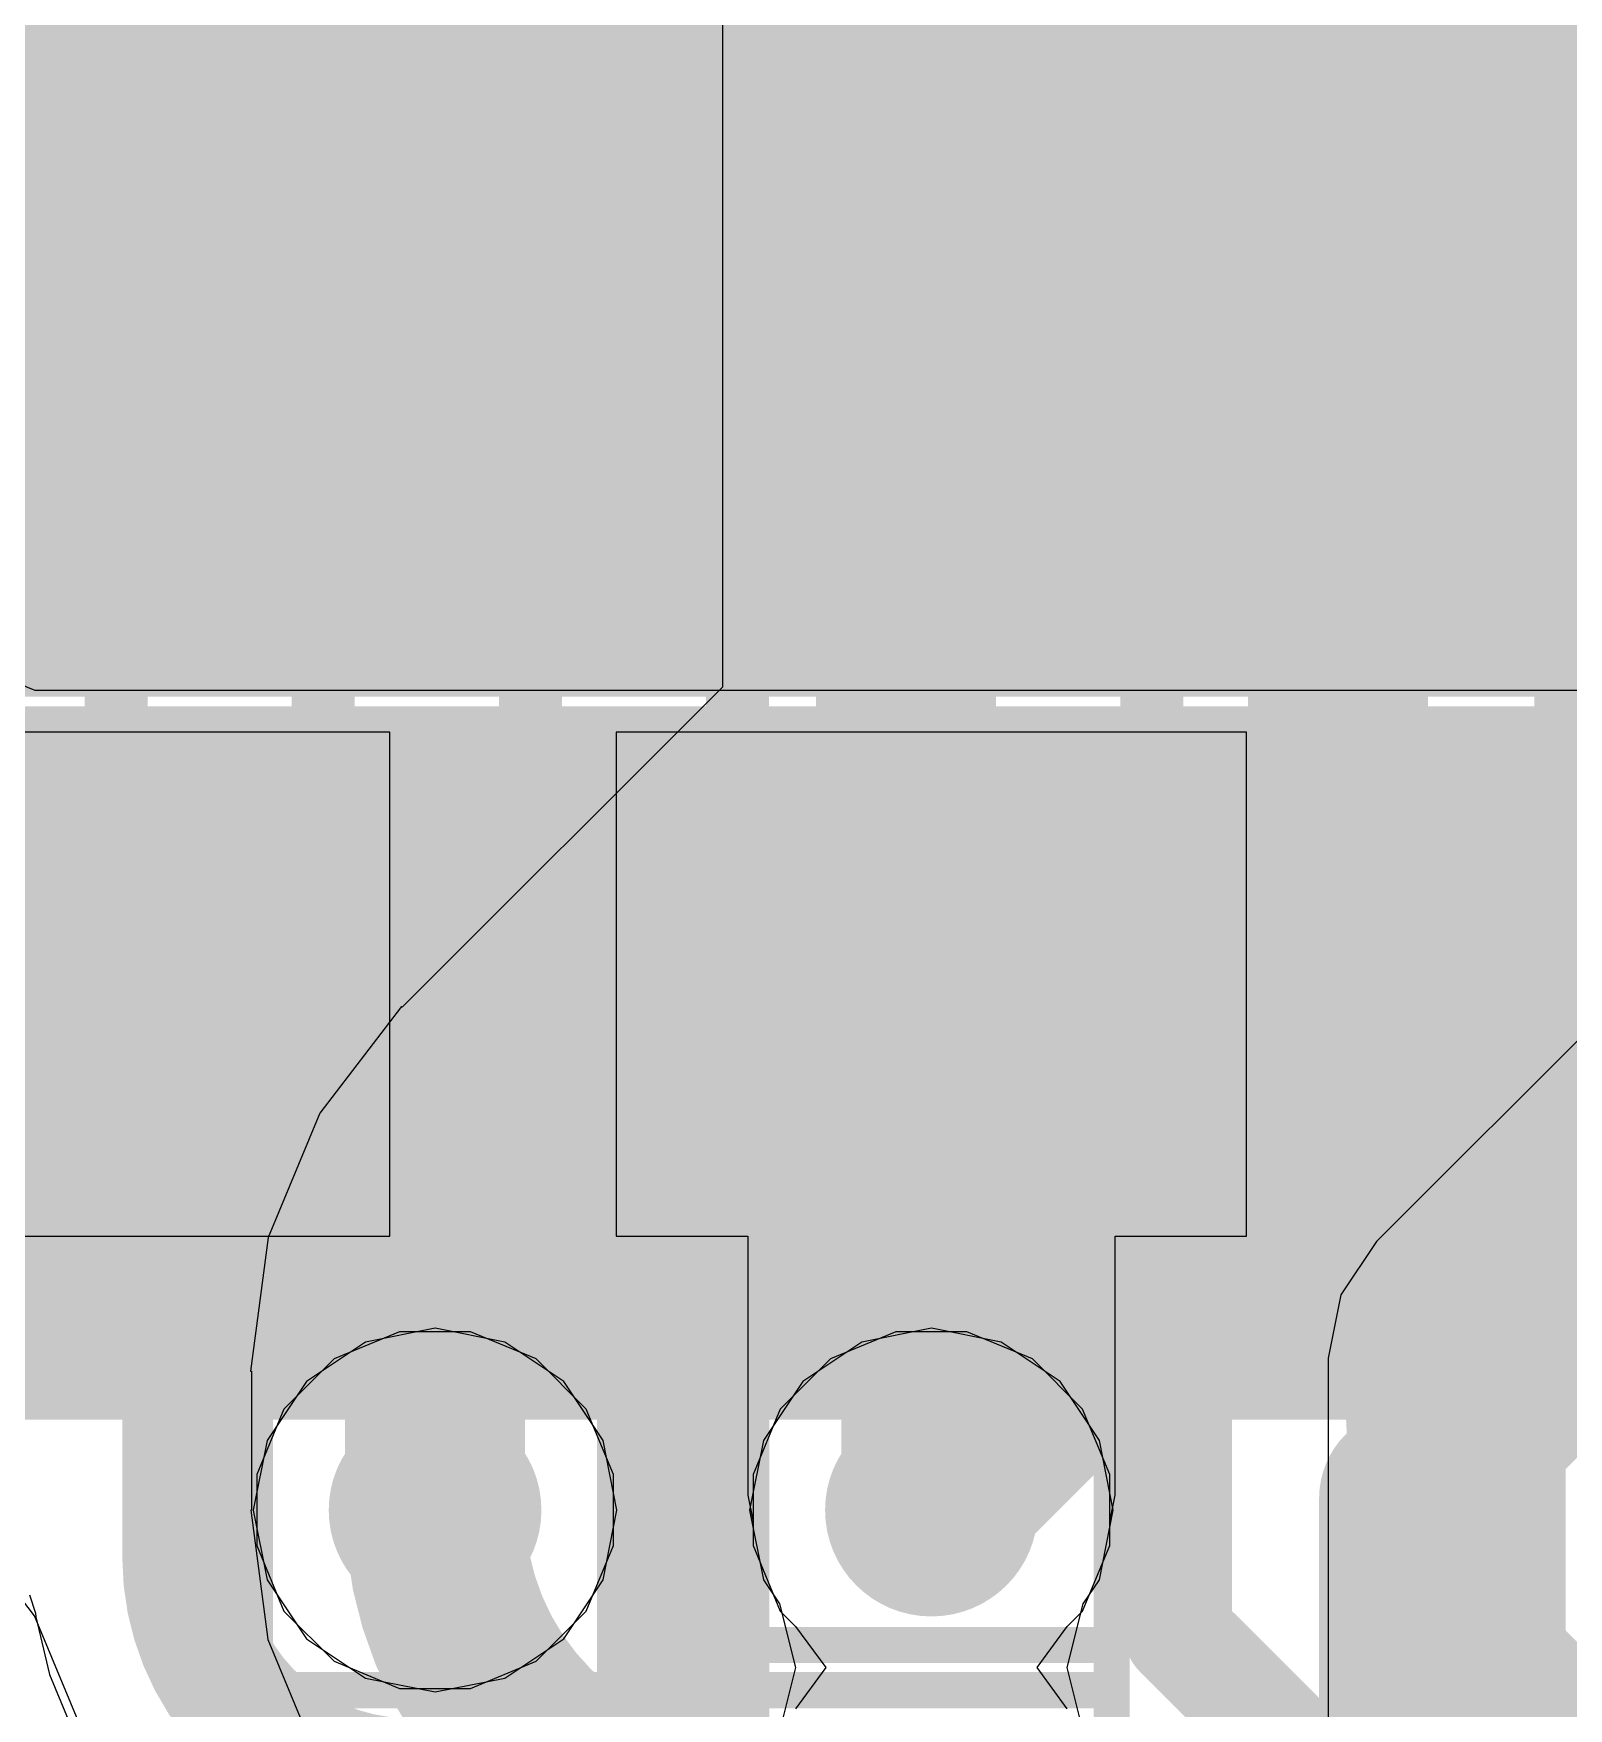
# Model space of a CAD drawing. Header units: inches. Extents: x -6 to 284, y -12 to 154.
# Drawn here: x 39.888 to 42.053, y -4.597 to -2.234 of the extents above; entities that cross this region are included whole.
import ezdxf

# ---------------------------------------------------------------- set-up
doc = ezdxf.new("R2010")
doc.units = ezdxf.units.IN
for name, color, linetype in [('Bottom Layer', 5, 'Continuous'), ('Bottom Paste', 16, 'Continuous'), ('Bottom Solder', 6, 'Continuous'), ('Drill Drawing', 1, 'Continuous'), ('GND-1', 16, 'Continuous'), ('GND-2', 90, 'Continuous'), ('GND-3', 216, 'Continuous'), ('GND-4', 54, 'Continuous'), ('PWR-1', 156, 'Continuous'), ('PWR-2', 130, 'Continuous'), ('Signal L1', 76, 'Continuous'), ('Signal L2', 6, 'Continuous'), ('Top Layer', 1, 'Continuous'), ('Top Overlay', 2, 'Continuous'), ('Top Paste', 8, 'Continuous'), ('Top Solder', 216, 'Continuous'), ('Via Holes', 16, 'Continuous')]:
    doc.layers.add(name, color=color, linetype=linetype)

# ---------------------------------------------------------------- blocks, each defined once
blk = doc.blocks.new('68_QFN__7_7__B_120')
at = {"layer": 'Bottom Layer'}
for points in [[(-2.3400004, 3.834999949999999), (-2.3400004, 3.03499901), (-2.55999996, 3.03499901), (-2.55999996, 3.834999949999999)], [(-1.9900011, 3.834999949999999), (-1.9900011, 3.03499901), (-2.21000066, 3.03499901), (-2.21000066, 3.834999949999999)], [(-1.63999926, 3.834999949999999), (-1.63999926, 3.03499901), (-1.85999882, 3.03499901), (-1.85999882, 3.834999949999999)], [(-1.28999996, 3.834999949999999), (-1.28999996, 3.03499901), (-1.50999952, 3.03499901), (-1.50999952, 3.834999949999999)], [(-0.94000066, 3.834999949999999), (-0.94000066, 3.03499901), (-1.16000022, 3.03499901), (-1.16000022, 3.834999949999999)], [(-0.5900013599999999, 3.834999949999999), (-0.5900013599999999, 3.03499901), (-0.81000092, 3.03499901), (-0.81000092, 3.834999949999999)], [(-2.81499945, 2.81499945), (2.81499945, 2.81499945), (2.81499945, -2.81499945), (-2.81499945, -2.81499945)]]:
    blk.add_hatch(color=5, dxfattribs=at).paths.add_polyline_path(points)
at = {"layer": 'Bottom Paste'}
for points in [[(-2.3400004, 3.834999949999999), (-2.3400004, 3.03499901), (-2.55999996, 3.03499901), (-2.55999996, 3.834999949999999)], [(-1.9900011, 3.834999949999999), (-1.9900011, 3.03499901), (-2.21000066, 3.03499901), (-2.21000066, 3.834999949999999)], [(-1.63999926, 3.834999949999999), (-1.63999926, 3.03499901), (-1.85999882, 3.03499901), (-1.85999882, 3.834999949999999)], [(-1.28999996, 3.834999949999999), (-1.28999996, 3.03499901), (-1.50999952, 3.03499901), (-1.50999952, 3.834999949999999)], [(-0.94000066, 3.834999949999999), (-0.94000066, 3.03499901), (-1.16000022, 3.03499901), (-1.16000022, 3.834999949999999)], [(-0.5900013599999999, 3.834999949999999), (-0.5900013599999999, 3.03499901), (-0.81000092, 3.03499901), (-0.81000092, 3.834999949999999)]]:
    blk.add_hatch(color=16, dxfattribs=at).paths.add_polyline_path(points)
at = {"layer": 'Bottom Solder'}
for points in [[(-2.5883997, 3.93659995), (-2.5883997, 2.93339901), (-3.01159926, 2.93339901), (-3.01159926, 3.93659995)], [(-2.2384004, 3.93659995), (-2.2384004, 2.93339901), (-2.66159996, 2.93339901), (-2.66159996, 3.93659995)], [(-1.8884011, 3.93659995), (-1.8884011, 2.93339901), (-2.31160066, 2.93339901), (-2.31160066, 3.93659995)], [(-1.53839926, 3.93659995), (-1.53839926, 2.93339901), (-1.96159882, 2.93339901), (-1.96159882, 3.93659995)], [(-1.18839996, 3.93659995), (-1.18839996, 2.93339901), (-1.61159952, 2.93339901), (-1.61159952, 3.93659995)], [(-0.8384006599999999, 3.93659995), (-0.8384006599999999, 2.93339901), (-1.26160022, 2.93339901), (-1.26160022, 3.93659995)], [(-0.48840136, 3.93659995), (-0.48840136, 2.93339901), (-0.9116009199999999, 2.93339901), (-0.9116009199999999, 3.93659995)], [(-0.13839952, 3.93659995), (-0.1383995199999999, 2.93339901), (-0.5615990799999999, 2.93339901), (-0.5615990799999999, 3.93659995)], [(-2.91659945, 2.91659945), (2.91659945, 2.91659945), (2.91659945, -2.91659945), (-2.91659945, -2.91659945)]]:
    blk.add_hatch(color=6, dxfattribs=at).paths.add_polyline_path(points)
blk = doc.blocks.new('C___0402_480')
at = {"layer": 'Top Layer'}
for points in [[(-0.6985, -0.3175), (-0.6985, 0.3174999999999999), (-0.2413000000000001, 0.3175), (-0.2412999999999999, -0.3174999999999999)], [(0.2413000000000001, -0.3175), (0.2412999999999999, 0.3174999999999999), (0.6985, 0.3175), (0.6985, -0.3174999999999999)]]:
    blk.add_hatch(color=1, dxfattribs=at).paths.add_polyline_path(points)
at = {"layer": 'Top Paste'}
for points in [[(-0.6985, -0.3175), (-0.6985, 0.3174999999999999), (-0.2413000000000001, 0.3175), (-0.2412999999999999, -0.3174999999999999)], [(0.2413000000000001, -0.3175), (0.2412999999999999, 0.3174999999999999), (0.6985, 0.3175), (0.6985, -0.3174999999999999)]]:
    blk.add_hatch(color=8, dxfattribs=at).paths.add_polyline_path(points)
at = {"layer": 'Top Solder'}
for points in [[(-0.7584998799999999, -0.3774998800000001), (-0.7584998799999999, 0.3774998799999999), (-0.1813001200000001, 0.3774998800000001), (-0.1813001199999999, -0.3774998799999999)], [(0.1813001200000001, -0.3774998800000001), (0.1813001199999999, 0.3774998799999999), (0.7584998799999999, 0.3774998800000001), (0.7584998799999999, -0.3774998799999999)]]:
    blk.add_hatch(color=216, dxfattribs=at).paths.add_polyline_path(points)
at = {"layer": 'Top Overlay'}
for points in [[(-0.2794, 0.4064, 0.127, 0.127, 0), (-0.7874, 0.4064, 0.127, 0.127, 0)], [(-0.7874, -0.4064, 0.127, 0.127, 0), (-0.7874, 0.4064, 0.127, 0.127, 0)], [(0.7874, 0.4064, 0.127, 0.127, 0), (0.2794, 0.4064, 0.127, 0.127, 0)], [(0.7874, -0.4064, 0.127, 0.127, 0), (0.7874, 0.4064, 0.127, 0.127, 0)], [(-0.2794, -0.4064, 0.127, 0.127, 0), (-0.7874, -0.4064, 0.127, 0.127, 0)], [(0.7874, -0.4064, 0.127, 0.127, 0), (0.2794, -0.4064, 0.127, 0.127, 0)]]:
    blk.add_lwpolyline(points, format="xyseb", dxfattribs=at)
for points in [[(-0.8191499999999999, 0.4064, 0.0635, 0.0635, 1), (-0.7556499999999999, 0.4064, 0.0635, 0.0635, 1)], [(-0.8191499999999999, 0.4064, 0.0635, 0.0635, 1), (-0.7556499999999999, 0.4064, 0.0635, 0.0635, 1)], [(-0.31115, 0.4064, 0.0635, 0.0635, 1), (-0.24765, 0.4064, 0.0635, 0.0635, 1)], [(0.24765, 0.4064, 0.0635, 0.0635, 1), (0.31115, 0.4064, 0.0635, 0.0635, 1)], [(0.7556499999999999, 0.4064, 0.0635, 0.0635, 1), (0.8191499999999999, 0.4064, 0.0635, 0.0635, 1)], [(0.7556499999999999, 0.4064, 0.0635, 0.0635, 1), (0.8191499999999999, 0.4064, 0.0635, 0.0635, 1)], [(-0.8191499999999999, -0.4064, 0.0635, 0.0635, 1), (-0.7556499999999999, -0.4064, 0.0635, 0.0635, 1)], [(-0.8191499999999999, -0.4064, 0.0635, 0.0635, 1), (-0.7556499999999999, -0.4064, 0.0635, 0.0635, 1)], [(-0.31115, -0.4064, 0.0635, 0.0635, 1), (-0.24765, -0.4064, 0.0635, 0.0635, 1)], [(0.24765, -0.4064, 0.0635, 0.0635, 1), (0.31115, -0.4064, 0.0635, 0.0635, 1)], [(0.7556499999999999, -0.4064, 0.0635, 0.0635, 1), (0.8191499999999999, -0.4064, 0.0635, 0.0635, 1)], [(0.7556499999999999, -0.4064, 0.0635, 0.0635, 1), (0.8191499999999999, -0.4064, 0.0635, 0.0635, 1)]]:
    blk.add_lwpolyline(points, format="xyseb", close=True, dxfattribs=at)
blk = doc.blocks.new('C___0402_481')
at = {"layer": 'Top Layer'}
for points in [[(-0.6985, -0.3175), (-0.6985, 0.3174999999999999), (-0.2413000000000001, 0.3175), (-0.2412999999999999, -0.3174999999999999)], [(0.2413000000000001, -0.3175), (0.2412999999999999, 0.3174999999999999), (0.6985, 0.3175), (0.6985, -0.3174999999999999)]]:
    blk.add_hatch(color=1, dxfattribs=at).paths.add_polyline_path(points)
at = {"layer": 'Top Paste'}
for points in [[(-0.6985, -0.3175), (-0.6985, 0.3174999999999999), (-0.2413000000000001, 0.3175), (-0.2412999999999999, -0.3174999999999999)], [(0.2413000000000001, -0.3175), (0.2412999999999999, 0.3174999999999999), (0.6985, 0.3175), (0.6985, -0.3174999999999999)]]:
    blk.add_hatch(color=8, dxfattribs=at).paths.add_polyline_path(points)
at = {"layer": 'Top Solder'}
for points in [[(-0.7584998799999999, -0.3774998800000001), (-0.7584998799999999, 0.3774998799999999), (-0.1813001200000001, 0.3774998800000001), (-0.1813001199999999, -0.3774998799999999)], [(0.1813001200000001, -0.3774998800000001), (0.1813001199999999, 0.3774998799999999), (0.7584998799999999, 0.3774998800000001), (0.7584998799999999, -0.3774998799999999)]]:
    blk.add_hatch(color=216, dxfattribs=at).paths.add_polyline_path(points)
at = {"layer": 'Top Overlay'}
for points in [[(-0.2794, 0.4064, 0.127, 0.127, 0), (-0.7874, 0.4064, 0.127, 0.127, 0)], [(-0.7874, -0.4064, 0.127, 0.127, 0), (-0.7874, 0.4064, 0.127, 0.127, 0)], [(0.7874, 0.4064, 0.127, 0.127, 0), (0.2794, 0.4064, 0.127, 0.127, 0)], [(0.7874, -0.4064, 0.127, 0.127, 0), (0.7874, 0.4064, 0.127, 0.127, 0)], [(-0.2794, -0.4064, 0.127, 0.127, 0), (-0.7874, -0.4064, 0.127, 0.127, 0)], [(0.7874, -0.4064, 0.127, 0.127, 0), (0.2794, -0.4064, 0.127, 0.127, 0)]]:
    blk.add_lwpolyline(points, format="xyseb", dxfattribs=at)
for points in [[(-0.8191499999999999, 0.4064, 0.0635, 0.0635, 1), (-0.7556499999999999, 0.4064, 0.0635, 0.0635, 1)], [(-0.8191499999999999, 0.4064, 0.0635, 0.0635, 1), (-0.7556499999999999, 0.4064, 0.0635, 0.0635, 1)], [(-0.31115, 0.4064, 0.0635, 0.0635, 1), (-0.24765, 0.4064, 0.0635, 0.0635, 1)], [(0.24765, 0.4064, 0.0635, 0.0635, 1), (0.31115, 0.4064, 0.0635, 0.0635, 1)], [(0.7556499999999999, 0.4064, 0.0635, 0.0635, 1), (0.8191499999999999, 0.4064, 0.0635, 0.0635, 1)], [(0.7556499999999999, 0.4064, 0.0635, 0.0635, 1), (0.8191499999999999, 0.4064, 0.0635, 0.0635, 1)], [(-0.8191499999999999, -0.4064, 0.0635, 0.0635, 1), (-0.7556499999999999, -0.4064, 0.0635, 0.0635, 1)], [(-0.8191499999999999, -0.4064, 0.0635, 0.0635, 1), (-0.7556499999999999, -0.4064, 0.0635, 0.0635, 1)], [(-0.31115, -0.4064, 0.0635, 0.0635, 1), (-0.24765, -0.4064, 0.0635, 0.0635, 1)], [(0.24765, -0.4064, 0.0635, 0.0635, 1), (0.31115, -0.4064, 0.0635, 0.0635, 1)], [(0.7556499999999999, -0.4064, 0.0635, 0.0635, 1), (0.8191499999999999, -0.4064, 0.0635, 0.0635, 1)], [(0.7556499999999999, -0.4064, 0.0635, 0.0635, 1), (0.8191499999999999, -0.4064, 0.0635, 0.0635, 1)]]:
    blk.add_lwpolyline(points, format="xyseb", close=True, dxfattribs=at)

msp = doc.modelspace()

# ---------------------------------------------------------------- hatches: boundary and pattern name
at = {"layer": 'Bottom Layer'}
h = msp.add_hatch(color=5, dxfattribs=at)
edge = h.paths.add_edge_path()
edge.add_arc((40.45447332, -4.317306579999999), 0.1499997, 0, 360)
h = msp.add_hatch(color=5, dxfattribs=at)
edge = h.paths.add_edge_path()
edge.add_arc((41.15449732, -4.317306579999999), 0.1499997, 0, 360)
at = {"layer": 'GND-1'}
h = msp.add_hatch(color=16, dxfattribs=at)
edge = h.paths.add_edge_path()
edge.add_arc((40.45447332, -4.317306579999999), 0.1499997, 0, 360)
h = msp.add_hatch(color=16, dxfattribs=at)
edge = h.paths.add_edge_path()
edge.add_arc((41.15449732, -4.317306579999999), 0.1499997, 0, 360)
at = {"layer": 'GND-2'}
h = msp.add_hatch(color=90, dxfattribs=at)
edge = h.paths.add_edge_path()
edge.add_arc((40.45447332, -4.317306579999999), 0.1499997, 0, 360)
h = msp.add_hatch(color=90, dxfattribs=at)
edge = h.paths.add_edge_path()
edge.add_arc((41.15449732, -4.317306579999999), 0.1499997, 0, 360)
at = {"layer": 'GND-3'}
h = msp.add_hatch(color=216, dxfattribs=at)
edge = h.paths.add_edge_path()
edge.add_arc((40.45447332, -4.317306579999999), 0.1499997, 0, 360)
h = msp.add_hatch(color=216, dxfattribs=at)
edge = h.paths.add_edge_path()
edge.add_arc((41.15449732, -4.317306579999999), 0.1499997, 0, 360)
at = {"layer": 'GND-4'}
h = msp.add_hatch(color=54, dxfattribs=at)
edge = h.paths.add_edge_path()
edge.add_arc((40.45447332, -4.317306579999999), 0.1499997, 0, 360)
h = msp.add_hatch(color=54, dxfattribs=at)
edge = h.paths.add_edge_path()
edge.add_arc((41.15449732, -4.317306579999999), 0.1499997, 0, 360)
at = {"layer": 'PWR-1'}
h = msp.add_hatch(color=156, dxfattribs=at)
edge = h.paths.add_edge_path()
edge.add_arc((40.45447332, -4.317306579999999), 0.1499997, 0, 360)
h = msp.add_hatch(color=156, dxfattribs=at)
edge = h.paths.add_edge_path()
edge.add_arc((41.15449732, -4.317306579999999), 0.1499997, 0, 360)
at = {"layer": 'PWR-2'}
h = msp.add_hatch(color=130, dxfattribs=at)
edge = h.paths.add_edge_path()
edge.add_arc((40.45447332, -4.317306579999999), 0.1499997, 0, 360)
h = msp.add_hatch(color=130, dxfattribs=at)
edge = h.paths.add_edge_path()
edge.add_arc((41.15449732, -4.317306579999999), 0.1499997, 0, 360)
at = {"layer": 'Signal L1'}
h = msp.add_hatch(color=76, dxfattribs=at)
edge = h.paths.add_edge_path()
edge.add_arc((40.45447332, -4.317306579999999), 0.1499997, 0, 360)
h = msp.add_hatch(color=76, dxfattribs=at)
edge = h.paths.add_edge_path()
edge.add_arc((41.15449732, -4.317306579999999), 0.1499997, 0, 360)
at = {"layer": 'Signal L2'}
h = msp.add_hatch(color=6, dxfattribs=at)
edge = h.paths.add_edge_path()
edge.add_arc((40.45447332, -4.317306579999999), 0.1499997, 0, 360)
h = msp.add_hatch(color=6, dxfattribs=at)
edge = h.paths.add_edge_path()
edge.add_arc((41.15449732, -4.317306579999999), 0.1499997, 0, 360)
at = {"layer": 'Top Layer'}
h = msp.add_hatch(color=1, dxfattribs=at)
edge = h.paths.add_edge_path()
edge.add_arc((40.45447332, -4.317306579999999), 0.1499997, 0, 360)
h = msp.add_hatch(color=1, dxfattribs=at)
edge = h.paths.add_edge_path()
edge.add_arc((41.15449732, -4.317306579999999), 0.1499997, 0, 360)
at = {"layer": 'Via Holes'}
h = msp.add_hatch(color=7, dxfattribs=at)
edge = h.paths.add_edge_path()
edge.add_arc((40.45447332, -4.317306579999999), 0.07499858, 0, 360)
h = msp.add_hatch(color=7, dxfattribs=at)
edge = h.paths.add_edge_path()
edge.add_arc((41.15449732, -4.317306579999999), 0.07499858, 0, 360)

# ---------------------------------------------------------------- linework, layer by layer
at = {"layer": 'Bottom Layer'}
for p, q in [((39.89051457999999, -3.16121034), (39.86524412, -3.150743)), ((42.31024812, -3.16121034), (39.89051457999999, -3.16121034)), ((39.88245516, -4.4368212), (39.89085494, -4.462561559999999)), ((39.89085494, -4.462561559999999), (39.8912588, -4.467705059999999)), ((39.8912588, -4.467705059999999), (39.91078124, -4.54902062)), ((39.91078124, -4.54902062), (39.9427827, -4.626282339999999))]:
    msp.add_line(p, q, dxfattribs=at)
for points in [[(40.4533608, -4.31396902, 0.2032, 0.2032, 0), (40.4533608, -3.689322059999999, 0.2032, 0.2032, 0)], [(41.1533721, -4.31393092, 0.2032, 0.2032, 0), (41.1533721, -3.68933476, 0.2032, 0.2032, 0)], [(40.10224898, -4.012011279999999, 0.1778, 0.1778, 0), (40.10224898, -3.68820954, 0.1778, 0.1778, 0)], [(40.80224758, -4.69830658, 0.1778, 0.1778, 0), (40.80224758, -3.68820954, 0.1778, 0.1778, 0)], [(41.50224872, -4.4912026, 0.1524, 0.1524, 0), (41.50224872, -3.68820954, 0.1524, 0.1524, 0)], [(41.85224802, -3.68820954, 0.1524, 0.1524, 0), (41.86743468, -3.703396199999999, 0.1524, 0.1524, 0)], [(40.45224828, -3.68820954, 0.10414, 0.10414, 0), (40.4533608, -3.689322059999999, 0.10414, 0.10414, 0)], [(41.15224688, -3.68820954, 0.10414, 0.10414, 0), (41.1533721, -3.68933476, 0.10414, 0.10414, 0)], [(41.86743468, -4.413531939999999, 0.1524, 0.1524, 0), (41.86743468, -3.703396199999999, 0.1524, 0.1524, 0)], [(40.1022439, -4.383981579999999, 0.1778, 0.1778, 0), (40.10224898, -4.012011279999999, 0.1778, 0.1778, 0)], [(41.15224688, -4.31505614, 0.10414, 0.10414, 0), (41.1533721, -4.31393092, 0.10414, 0.10414, 0)], [(40.10224135999999, -4.38486042, 0.1778, 0.1778, 0), (40.1022439, -4.383981579999999, 0.1778, 0.1778, 0)], [(40.37784152, -4.69720422, 0.1778, 0.1778, -0.3771592879462047), (40.10224135999999, -4.38486042, 0.1778, 0.1778, 0)], [(41.86743468, -4.413531939999999, 0.1524, 0.1524, 0), (42.26545521999999, -4.81155248, 0.1524, 0.1524, 0)], [(40.80224758, -4.45670178, 0.1778, 0.1778, -0.4128711667949561), (40.56174768, -4.69830658, 0.1778, 0.1778, 0)], [(41.50224872, -4.4912026, 0.1524, 0.1524, 0), (42.33488358, -5.32383746, 0.1524, 0.1524, 0)]]:
    msp.add_lwpolyline(points, format="xyseb", dxfattribs=at)
for points in [[(40.4025608, -3.689322059999999, 0.1016, 0.1016, 1), (40.50416079999999, -3.689322059999999, 0.1016, 0.1016, 1)], [(41.1025721, -3.68933476, 0.1016, 0.1016, 1), (41.20417209999999, -3.68933476, 0.1016, 0.1016, 1)], [(40.05779897999999, -3.68820954, 0.08889999999999999, 0.08889999999999999, 1), (40.14669898, -3.68820954, 0.08889999999999999, 0.08889999999999999, 1)], [(40.75779758, -3.68820954, 0.08889999999999999, 0.08889999999999999, 1), (40.84669758, -3.68820954, 0.08889999999999999, 0.08889999999999999, 1)], [(41.46414872, -3.68820954, 0.0762, 0.0762, 1), (41.54034872, -3.68820954, 0.0762, 0.0762, 1)], [(41.81414802, -3.68820954, 0.0762, 0.0762, 1), (41.89034802, -3.68820954, 0.0762, 0.0762, 1)], [(40.42621328, -3.68820954, 0.05207, 0.05207, 1), (40.47828328, -3.68820954, 0.05207, 0.05207, 1)], [(40.4273258, -3.689322059999999, 0.05207, 0.05207, 1), (40.4793958, -3.689322059999999, 0.05207, 0.05207, 1)], [(41.12621188, -3.68820954, 0.05207, 0.05207, 1), (41.17828188, -3.68820954, 0.05207, 0.05207, 1)], [(41.1273371, -3.68933476, 0.05207, 0.05207, 1), (41.1794071, -3.68933476, 0.05207, 0.05207, 1)], [(41.82933468, -3.703396199999999, 0.0762, 0.0762, 1), (41.90553468, -3.703396199999999, 0.0762, 0.0762, 1)], [(41.82933468, -3.703396199999999, 0.0762, 0.0762, 1), (41.90553468, -3.703396199999999, 0.0762, 0.0762, 1)], [(40.05779897999999, -4.012011279999999, 0.08889999999999999, 0.08889999999999999, 1), (40.14669898, -4.012011279999999, 0.08889999999999999, 0.08889999999999999, 1)], [(40.05779897999999, -4.012011279999999, 0.08889999999999999, 0.08889999999999999, 1), (40.14669898, -4.012011279999999, 0.08889999999999999, 0.08889999999999999, 1)], [(40.4025608, -4.31396902, 0.1016, 0.1016, 1), (40.50416079999999, -4.31396902, 0.1016, 0.1016, 1)], [(41.1025721, -4.31393092, 0.1016, 0.1016, 1), (41.20417209999999, -4.31393092, 0.1016, 0.1016, 1)], [(41.12621188, -4.31505614, 0.05207, 0.05207, 1), (41.17828188, -4.31505614, 0.05207, 0.05207, 1)], [(41.1273371, -4.31393092, 0.05207, 0.05207, 1), (41.1794071, -4.31393092, 0.05207, 0.05207, 1)], [(40.05779136, -4.38486042, 0.08889999999999999, 0.08889999999999999, 1), (40.14669136, -4.38486042, 0.08889999999999999, 0.08889999999999999, 1)], [(40.05779136, -4.38486042, 0.08889999999999999, 0.08889999999999999, 1), (40.14669136, -4.38486042, 0.08889999999999999, 0.08889999999999999, 1)], [(40.0577939, -4.383981579999999, 0.08889999999999999, 0.08889999999999999, 1), (40.1466939, -4.383981579999999, 0.08889999999999999, 0.08889999999999999, 1)], [(40.0577939, -4.383981579999999, 0.08889999999999999, 0.08889999999999999, 1), (40.1466939, -4.383981579999999, 0.08889999999999999, 0.08889999999999999, 1)], [(41.82933468, -4.413531939999999, 0.0762, 0.0762, 1), (41.90553468, -4.413531939999999, 0.0762, 0.0762, 1)], [(41.82933468, -4.413531939999999, 0.0762, 0.0762, 1), (41.90553468, -4.413531939999999, 0.0762, 0.0762, 1)], [(40.75779758, -4.45670178, 0.08889999999999999, 0.08889999999999999, 1), (40.84669758, -4.45670178, 0.08889999999999999, 0.08889999999999999, 1)], [(41.46414872, -4.4912026, 0.0762, 0.0762, 1), (41.54034872, -4.4912026, 0.0762, 0.0762, 1)], [(41.46414872, -4.4912026, 0.0762, 0.0762, 1), (41.54034872, -4.4912026, 0.0762, 0.0762, 1)]]:
    msp.add_lwpolyline(points, format="xyseb", close=True, dxfattribs=at)
at = {"layer": 'Drill Drawing'}
for points in [[(40.20047332, -4.06330658, 0.0508, 0.0508, 0), (40.70847332, -4.06330658, 0.0508, 0.0508, 0)], [(40.20047332, -4.57130658, 0.0508, 0.0508, 0), (40.20047332, -4.06330658, 0.0508, 0.0508, 0)], [(40.70847332, -4.57130658, 0.0508, 0.0508, 0), (40.70847332, -4.06330658, 0.0508, 0.0508, 0)], [(40.90049732, -4.06330658, 0.0508, 0.0508, 0), (41.40849732, -4.06330658, 0.0508, 0.0508, 0)], [(40.90049732, -4.57130658, 0.0508, 0.0508, 0), (40.90049732, -4.06330658, 0.0508, 0.0508, 0)], [(41.40849732, -4.57130658, 0.0508, 0.0508, 0), (41.40849732, -4.06330658, 0.0508, 0.0508, 0)], [(40.90049732, -4.50780658, 0.0508, 0.0508, 0), (41.40849732, -4.50780658, 0.0508, 0.0508, 0)], [(40.90049732, -5.01580658, 0.0508, 0.0508, 0), (40.90049732, -4.50780658, 0.0508, 0.0508, 0)], [(41.40849732, -5.01580658, 0.0508, 0.0508, 0), (41.40849732, -4.50780658, 0.0508, 0.0508, 0)], [(40.20047332, -4.57130658, 0.0508, 0.0508, 0), (40.70847332, -4.57130658, 0.0508, 0.0508, 0)], [(40.90049732, -4.57130658, 0.0508, 0.0508, 0), (41.40849732, -4.57130658, 0.0508, 0.0508, 0)]]:
    msp.add_lwpolyline(points, format="xyseb", dxfattribs=at)
for points in [[(40.18777332, -4.06330658, 0.0254, 0.0254, 1), (40.21317332, -4.06330658, 0.0254, 0.0254, 1)], [(40.18777332, -4.06330658, 0.0254, 0.0254, 1), (40.21317332, -4.06330658, 0.0254, 0.0254, 1)], [(40.69577332, -4.06330658, 0.0254, 0.0254, 1), (40.72117332, -4.06330658, 0.0254, 0.0254, 1)], [(40.69577332, -4.06330658, 0.0254, 0.0254, 1), (40.72117332, -4.06330658, 0.0254, 0.0254, 1)], [(40.88779732, -4.06330658, 0.0254, 0.0254, 1), (40.91319731999999, -4.06330658, 0.0254, 0.0254, 1)], [(40.88779732, -4.06330658, 0.0254, 0.0254, 1), (40.91319731999999, -4.06330658, 0.0254, 0.0254, 1)], [(41.39579732, -4.06330658, 0.0254, 0.0254, 1), (41.42119732, -4.06330658, 0.0254, 0.0254, 1)], [(41.39579732, -4.06330658, 0.0254, 0.0254, 1), (41.42119732, -4.06330658, 0.0254, 0.0254, 1)], [(40.88779732, -4.50780658, 0.0254, 0.0254, 1), (40.91319731999999, -4.50780658, 0.0254, 0.0254, 1)], [(40.88779732, -4.50780658, 0.0254, 0.0254, 1), (40.91319731999999, -4.50780658, 0.0254, 0.0254, 1)], [(41.39579732, -4.50780658, 0.0254, 0.0254, 1), (41.42119732, -4.50780658, 0.0254, 0.0254, 1)], [(41.39579732, -4.50780658, 0.0254, 0.0254, 1), (41.42119732, -4.50780658, 0.0254, 0.0254, 1)], [(40.18777332, -4.57130658, 0.0254, 0.0254, 1), (40.21317332, -4.57130658, 0.0254, 0.0254, 1)], [(40.18777332, -4.57130658, 0.0254, 0.0254, 1), (40.21317332, -4.57130658, 0.0254, 0.0254, 1)], [(40.69577332, -4.57130658, 0.0254, 0.0254, 1), (40.72117332, -4.57130658, 0.0254, 0.0254, 1)], [(40.69577332, -4.57130658, 0.0254, 0.0254, 1), (40.72117332, -4.57130658, 0.0254, 0.0254, 1)], [(40.88779732, -4.57130658, 0.0254, 0.0254, 1), (40.91319731999999, -4.57130658, 0.0254, 0.0254, 1)], [(40.88779732, -4.57130658, 0.0254, 0.0254, 1), (40.91319731999999, -4.57130658, 0.0254, 0.0254, 1)], [(41.39579732, -4.57130658, 0.0254, 0.0254, 1), (41.42119732, -4.57130658, 0.0254, 0.0254, 1)], [(41.39579732, -4.57130658, 0.0254, 0.0254, 1), (41.42119732, -4.57130658, 0.0254, 0.0254, 1)]]:
    msp.add_lwpolyline(points, format="xyseb", close=True, dxfattribs=at)
at = {"layer": 'GND-1'}
for p, q in [((40.4044277, -4.06570688), (40.31195391999999, -4.10401008)), ((40.50451894, -4.06570688), (40.4044277, -4.06570688)), ((40.59699272, -4.10401008), (40.50451894, -4.06570688)), ((41.1044517, -4.06570688), (41.01197792, -4.10401008)), ((41.20454294, -4.06570688), (41.1044517, -4.06570688)), ((41.29701672, -4.10401008), (41.20454294, -4.06570688)), ((40.31195391999999, -4.10401008), (40.24117681999999, -4.17478718)), ((40.66776982, -4.17478718), (40.59699272, -4.10401008)), ((41.01197792, -4.10401008), (40.94120082, -4.17478718)), ((41.36779382, -4.17478718), (41.29701672, -4.10401008)), ((40.24117681999999, -4.17478718), (40.20287362, -4.26726096)), ((40.70607302, -4.26726096), (40.66776982, -4.17478718)), ((40.94120082, -4.17478718), (40.90289762, -4.26726096)), ((41.40609702, -4.26726096), (41.36779382, -4.17478718)), ((40.20287362, -4.26726096), (40.20287362, -4.3673522)), ((40.70607302, -4.3673522), (40.70607302, -4.26726096)), ((40.90289762, -4.26726096), (40.90289762, -4.3673522)), ((41.40609702, -4.3673522), (41.40609702, -4.26726096)), ((40.20287362, -4.3673522), (40.24117681999999, -4.45982598)), ((40.66776982, -4.45982598), (40.70607302, -4.3673522)), ((40.90289762, -4.3673522), (40.94120082, -4.45982598)), ((41.36779382, -4.45982598), (41.40609702, -4.3673522)), ((40.24117681999999, -4.45982598), (40.31195391999999, -4.53060308)), ((40.59699272, -4.53060308), (40.66776982, -4.45982598)), ((40.94120082, -4.45982598), (40.96285432, -4.481479479999999)), ((41.34614032, -4.481479479999999), (41.36779382, -4.45982598)), ((40.96285432, -4.481479479999999), (41.00541456, -4.53955658)), ((41.30358008, -4.53955658), (41.34614032, -4.481479479999999)), ((40.31195391999999, -4.53060308), (40.4044277, -4.568906279999999)), ((40.50451894, -4.568906279999999), (40.59699272, -4.53060308)), ((41.00541456, -4.53955658), (40.96285432, -4.59763368)), ((41.34614032, -4.59763368), (41.30358008, -4.53955658)), ((40.4044277, -4.568906279999999), (40.50451894, -4.568906279999999))]:
    msp.add_line(p, q, dxfattribs=at)
at = {"layer": 'GND-2'}
for p, q in [((40.4044277, -4.06570688), (40.31195391999999, -4.10401008)), ((40.50451894, -4.06570688), (40.4044277, -4.06570688)), ((40.59699272, -4.10401008), (40.50451894, -4.06570688)), ((41.1044517, -4.06570688), (41.01197792, -4.10401008)), ((41.20454294, -4.06570688), (41.1044517, -4.06570688)), ((41.29701672, -4.10401008), (41.20454294, -4.06570688)), ((40.31195391999999, -4.10401008), (40.24117681999999, -4.17478718)), ((40.66776982, -4.17478718), (40.59699272, -4.10401008)), ((41.01197792, -4.10401008), (40.94120082, -4.17478718)), ((41.36779382, -4.17478718), (41.29701672, -4.10401008)), ((40.24117681999999, -4.17478718), (40.20287362, -4.26726096)), ((40.70607302, -4.26726096), (40.66776982, -4.17478718)), ((40.94120082, -4.17478718), (40.90289762, -4.26726096)), ((41.40609702, -4.26726096), (41.36779382, -4.17478718)), ((40.20287362, -4.26726096), (40.20287362, -4.3673522)), ((40.70607302, -4.3673522), (40.70607302, -4.26726096)), ((40.90289762, -4.26726096), (40.90289762, -4.3673522)), ((41.40609702, -4.3673522), (41.40609702, -4.26726096)), ((40.20287362, -4.3673522), (40.24117681999999, -4.45982598)), ((40.66776982, -4.45982598), (40.70607302, -4.3673522)), ((40.90289762, -4.3673522), (40.94120082, -4.45982598)), ((41.36779382, -4.45982598), (41.40609702, -4.3673522)), ((40.24117681999999, -4.45982598), (40.31195391999999, -4.53060308)), ((40.59699272, -4.53060308), (40.66776982, -4.45982598)), ((40.94120082, -4.45982598), (40.96285432, -4.481479479999999)), ((41.34614032, -4.481479479999999), (41.36779382, -4.45982598)), ((40.96285432, -4.481479479999999), (41.00541456, -4.53955658)), ((41.30358008, -4.53955658), (41.34614032, -4.481479479999999)), ((40.31195391999999, -4.53060308), (40.4044277, -4.568906279999999)), ((40.50451894, -4.568906279999999), (40.59699272, -4.53060308)), ((41.00541456, -4.53955658), (40.96285432, -4.59763368)), ((41.34614032, -4.59763368), (41.30358008, -4.53955658)), ((40.4044277, -4.568906279999999), (40.50451894, -4.568906279999999))]:
    msp.add_line(p, q, dxfattribs=at)
at = {"layer": 'GND-3'}
for p, q in [((40.4044277, -4.06570688), (40.31195391999999, -4.10401008)), ((40.50451894, -4.06570688), (40.4044277, -4.06570688)), ((40.59699272, -4.10401008), (40.50451894, -4.06570688)), ((41.1044517, -4.06570688), (41.01197792, -4.10401008)), ((41.20454294, -4.06570688), (41.1044517, -4.06570688)), ((41.29701672, -4.10401008), (41.20454294, -4.06570688)), ((40.31195391999999, -4.10401008), (40.24117681999999, -4.17478718)), ((40.66776982, -4.17478718), (40.59699272, -4.10401008)), ((41.01197792, -4.10401008), (40.94120082, -4.17478718)), ((41.36779382, -4.17478718), (41.29701672, -4.10401008)), ((40.24117681999999, -4.17478718), (40.20287362, -4.26726096)), ((40.70607302, -4.26726096), (40.66776982, -4.17478718)), ((40.94120082, -4.17478718), (40.90289762, -4.26726096)), ((41.40609702, -4.26726096), (41.36779382, -4.17478718)), ((40.20287362, -4.26726096), (40.20287362, -4.3673522)), ((40.70607302, -4.3673522), (40.70607302, -4.26726096)), ((40.90289762, -4.26726096), (40.90289762, -4.3673522)), ((41.40609702, -4.3673522), (41.40609702, -4.26726096)), ((40.20287362, -4.3673522), (40.24117681999999, -4.45982598)), ((40.66776982, -4.45982598), (40.70607302, -4.3673522)), ((40.90289762, -4.3673522), (40.94120082, -4.45982598)), ((41.36779382, -4.45982598), (41.40609702, -4.3673522)), ((40.24117681999999, -4.45982598), (40.31195391999999, -4.53060308)), ((40.59699272, -4.53060308), (40.66776982, -4.45982598)), ((40.94120082, -4.45982598), (40.96285432, -4.481479479999999)), ((41.34614032, -4.481479479999999), (41.36779382, -4.45982598)), ((40.96285432, -4.481479479999999), (41.00541456, -4.53955658)), ((41.30358008, -4.53955658), (41.34614032, -4.481479479999999)), ((40.31195391999999, -4.53060308), (40.4044277, -4.568906279999999)), ((40.50451894, -4.568906279999999), (40.59699272, -4.53060308)), ((41.00541456, -4.53955658), (40.96285432, -4.59763368)), ((41.34614032, -4.59763368), (41.30358008, -4.53955658)), ((40.4044277, -4.568906279999999), (40.50451894, -4.568906279999999))]:
    msp.add_line(p, q, dxfattribs=at)
at = {"layer": 'GND-4'}
for p, q in [((40.4044277, -4.06570688), (40.31195391999999, -4.10401008)), ((40.50451894, -4.06570688), (40.4044277, -4.06570688)), ((40.59699272, -4.10401008), (40.50451894, -4.06570688)), ((41.1044517, -4.06570688), (41.01197792, -4.10401008)), ((41.20454294, -4.06570688), (41.1044517, -4.06570688)), ((41.29701672, -4.10401008), (41.20454294, -4.06570688)), ((40.31195391999999, -4.10401008), (40.24117681999999, -4.17478718)), ((40.66776982, -4.17478718), (40.59699272, -4.10401008)), ((41.01197792, -4.10401008), (40.94120082, -4.17478718)), ((41.36779382, -4.17478718), (41.29701672, -4.10401008)), ((40.24117681999999, -4.17478718), (40.20287362, -4.26726096)), ((40.70607302, -4.26726096), (40.66776982, -4.17478718)), ((40.94120082, -4.17478718), (40.90289762, -4.26726096)), ((41.40609702, -4.26726096), (41.36779382, -4.17478718)), ((40.20287362, -4.26726096), (40.20287362, -4.3673522)), ((40.70607302, -4.3673522), (40.70607302, -4.26726096)), ((40.90289762, -4.26726096), (40.90289762, -4.3673522)), ((41.40609702, -4.3673522), (41.40609702, -4.26726096)), ((40.20287362, -4.3673522), (40.24117681999999, -4.45982598)), ((40.66776982, -4.45982598), (40.70607302, -4.3673522)), ((40.90289762, -4.3673522), (40.94120082, -4.45982598)), ((41.36779382, -4.45982598), (41.40609702, -4.3673522)), ((40.24117681999999, -4.45982598), (40.31195391999999, -4.53060308)), ((40.59699272, -4.53060308), (40.66776982, -4.45982598)), ((40.94120082, -4.45982598), (40.96285432, -4.481479479999999)), ((41.34614032, -4.481479479999999), (41.36779382, -4.45982598)), ((40.96285432, -4.481479479999999), (41.00541456, -4.53955658)), ((41.30358008, -4.53955658), (41.34614032, -4.481479479999999)), ((40.31195391999999, -4.53060308), (40.4044277, -4.568906279999999)), ((40.50451894, -4.568906279999999), (40.59699272, -4.53060308)), ((41.00541456, -4.53955658), (40.96285432, -4.59763368)), ((41.34614032, -4.59763368), (41.30358008, -4.53955658)), ((40.4044277, -4.568906279999999), (40.50451894, -4.568906279999999))]:
    msp.add_line(p, q, dxfattribs=at)
at = {"layer": 'PWR-1'}
for p, q in [((40.45447332, -4.06077674), (40.35630486, -4.08030426)), ((40.55264177999999, -4.08030426), (40.45447332, -4.06077674)), ((41.15449732, -4.06077674), (41.05632886, -4.08030426)), ((41.25266577999999, -4.08030426), (41.15449732, -4.06077674)), ((40.35630486, -4.08030426), (40.27307922, -4.13591248)), ((40.63586742, -4.13591248), (40.55264177999999, -4.08030426)), ((41.05632886, -4.08030426), (40.97310321999999, -4.13591248)), ((41.33589142, -4.13591248), (41.25266577999999, -4.08030426)), ((40.27307922, -4.13591248), (40.217471, -4.219138119999999)), ((40.69147564, -4.219138119999999), (40.63586742, -4.13591248)), ((40.97310321999999, -4.13591248), (40.917495, -4.219138119999999)), ((41.39149964, -4.219138119999999), (41.33589142, -4.13591248)), ((40.217471, -4.219138119999999), (40.19794348, -4.317306579999999)), ((40.71100316, -4.317306579999999), (40.69147564, -4.219138119999999)), ((40.917495, -4.219138119999999), (40.89796748, -4.317306579999999)), ((41.41102716, -4.317306579999999), (41.39149964, -4.219138119999999)), ((40.19794348, -4.317306579999999), (40.217471, -4.41547504)), ((40.69147564, -4.41547504), (40.71100316, -4.317306579999999)), ((40.89796748, -4.317306579999999), (40.917495, -4.41547504)), ((41.39149964, -4.41547504), (41.41102716, -4.317306579999999)), ((40.217471, -4.41547504), (40.27307922, -4.49870068)), ((40.63586742, -4.49870068), (40.69147564, -4.41547504)), ((40.917495, -4.41547504), (40.94029149999999, -4.449594859999999)), ((41.36870313999999, -4.449594859999999), (41.39149964, -4.41547504)), ((40.94029149999999, -4.449594859999999), (40.96285432, -4.53955658)), ((41.34614032, -4.53955658), (41.36870313999999, -4.449594859999999)), ((40.27307922, -4.49870068), (40.35630486, -4.5543089)), ((40.55264177999999, -4.5543089), (40.63586742, -4.49870068)), ((40.35630486, -4.5543089), (40.45447332, -4.573836419999999)), ((40.45447332, -4.573836419999999), (40.55264177999999, -4.5543089)), ((40.96285432, -4.53955658), (40.94029149999999, -4.6295183)), ((41.36870313999999, -4.6295183), (41.34614032, -4.53955658))]:
    msp.add_line(p, q, dxfattribs=at)
at = {"layer": 'PWR-2'}
for p, q in [((40.85967444, 3.83087118), (40.85967444, -3.15622178)), ((40.85967444, -3.15622178), (40.40818944, -3.60770678)), ((40.40730806, -3.6068254), (40.29170757999999, -3.757480419999999)), ((40.40818944, -3.60770678), (40.40730806, -3.6068254)), ((40.29170757999999, -3.757480419999999), (40.21903563999999, -3.93292076)), ((40.21903563999999, -3.93292076), (40.19425031999999, -4.12119064)), ((40.19425031999999, -4.12119064), (40.19549746, -4.12119064)), ((40.19549746, -4.12119064), (40.19549746, -4.317306579999999)), ((39.88969924, -4.46625218), (39.77124126, -4.311876059999999)), ((40.19549746, -4.317306579999999), (40.1944459, -4.317306579999999)), ((40.1944459, -4.317306579999999), (40.21845144, -4.49965064)), ((39.98832998, -4.704367019999999), (39.88969924, -4.46625218)), ((40.21845144, -4.49965064), (40.28883484, -4.66956902))]:
    msp.add_line(p, q, dxfattribs=at)
for points in [[(41.7278439, -3.74396, 0.254, 0.254, 0), (41.7278439, 4.05294846, 0.254, 0.254, 0)], [(41.1186503, -3.263493599999999, 0.254, 0.254, 0), (41.1186503, 3.938142999999999, 0.254, 0.254, 0)], [(40.59131328, -3.79083062, 0.254, 0.254, 0), (41.1186503, -3.263493599999999, 0.254, 0.254, 0)], [(41.15449732, -4.317306579999999, 0.254, 0.254, 0), (41.7278439, -3.74396, 0.254, 0.254, 0)], [(40.45447332, -4.12119064, 0.254, 0.254, -0.198912367379658), (40.59131328, -3.79083062, 0.254, 0.254, 0)], [(41.82826534, -4.300522259999999, 0.254, 0.254, 0), (42.28737542, -3.84141218, 0.254, 0.254, 0)], [(40.45447332, -4.317306579999999, 0.254, 0.254, 0), (40.45447332, -4.12119064, 0.254, 0.254, 0)], [(41.82826534, -5.16251444, 0.254, 0.254, 0), (41.82826534, -4.300522259999999, 0.254, 0.254, 0)], [(40.89897332, -4.761806579999999, 0.254, 0.254, -0.4142135623730951), (40.45447332, -4.317306579999999, 0.254, 0.254, 0)]]:
    msp.add_lwpolyline(points, format="xyseb", dxfattribs=at)
for points in [[(41.0551503, -3.263493599999999, 0.127, 0.127, 1), (41.1821503, -3.263493599999999, 0.127, 0.127, 1)], [(41.0551503, -3.263493599999999, 0.127, 0.127, 1), (41.1821503, -3.263493599999999, 0.127, 0.127, 1)], [(41.6643439, -3.74396, 0.127, 0.127, 1), (41.79134389999999, -3.74396, 0.127, 0.127, 1)], [(41.6643439, -3.74396, 0.127, 0.127, 1), (41.79134389999999, -3.74396, 0.127, 0.127, 1)], [(40.52781328, -3.79083062, 0.127, 0.127, 1), (40.65481328, -3.79083062, 0.127, 0.127, 1)], [(40.52781328, -3.79083062, 0.127, 0.127, 1), (40.65481328, -3.79083062, 0.127, 0.127, 1)], [(40.39097332, -4.12119064, 0.127, 0.127, 1), (40.51797332, -4.12119064, 0.127, 0.127, 1)], [(40.39097332, -4.12119064, 0.127, 0.127, 1), (40.51797332, -4.12119064, 0.127, 0.127, 1)], [(41.76476534, -4.300522259999999, 0.127, 0.127, 1), (41.89176534, -4.300522259999999, 0.127, 0.127, 1)], [(41.76476534, -4.300522259999999, 0.127, 0.127, 1), (41.89176534, -4.300522259999999, 0.127, 0.127, 1)], [(40.39097332, -4.317306579999999, 0.127, 0.127, 1), (40.51797332, -4.317306579999999, 0.127, 0.127, 1)], [(40.39097332, -4.317306579999999, 0.127, 0.127, 1), (40.51797332, -4.317306579999999, 0.127, 0.127, 1)], [(41.09099732, -4.317306579999999, 0.127, 0.127, 1), (41.21799731999999, -4.317306579999999, 0.127, 0.127, 1)]]:
    msp.add_lwpolyline(points, format="xyseb", close=True, dxfattribs=at)
at = {"layer": 'Signal L1'}
for points in [[(32.632904, -2.42644168, 0.1016, 0.1016, 0), (50.18617344, -2.42644168, 0.1016, 0.1016, 0)], [(32.45968362, -2.69417546, 0.1016, 0.1016, 0), (50.2742835, -2.69417546, 0.1016, 0.1016, 0)], [(32.29983634, -2.96199306, 0.1016, 0.1016, 0), (50.34666334, -2.96199306, 0.1016, 0.1016, 0)], [(32.14430706, -3.23411342, 0.1016, 0.1016, 0), (50.57977946, -3.23411342, 0.1016, 0.1016, 0)], [(39.03982032, -3.68877088, 0.254, 0.254, 0), (41.3436943, -3.68877088, 0.254, 0.254, 0)], [(41.3436943, -3.68877088, 0.254, 0.254, -0.4142135623730951), (41.86743468, -4.212511259999999, 0.254, 0.254, 0)], [(41.86743468, -5.254343059999999, 0.254, 0.254, 0), (41.86743468, -4.212511259999999, 0.254, 0.254, 0)]]:
    msp.add_lwpolyline(points, format="xyseb", dxfattribs=at)
for points in [[(41.2801943, -3.68877088, 0.127, 0.127, 1), (41.4071943, -3.68877088, 0.127, 0.127, 1)], [(41.2801943, -3.68877088, 0.127, 0.127, 1), (41.4071943, -3.68877088, 0.127, 0.127, 1)], [(41.80393468, -4.212511259999999, 0.127, 0.127, 1), (41.93093468, -4.212511259999999, 0.127, 0.127, 1)], [(41.80393468, -4.212511259999999, 0.127, 0.127, 1), (41.93093468, -4.212511259999999, 0.127, 0.127, 1)]]:
    msp.add_lwpolyline(points, format="xyseb", close=True, dxfattribs=at)
at = {"layer": 'Signal L2'}
for points in [[(40.00468249999999, -3.03772316, 0.08889999999999999, 0.08889999999999999, -0.9999999999999999), (40.88098249999999, -3.03772316, 0.08889999999999999, 0.08889999999999999, 0)], [(41.1730825, -3.03772316, 0.08889999999999999, 0.08889999999999999, -0.9999999999999999), (42.0493825, -3.03772316, 0.08889999999999999, 0.08889999999999999, 0)], [(40.2967825, -3.03772316, 0.08889999999999999, 0.08889999999999999, -0.9999999999999999), (40.5888825, -3.03772316, 0.08889999999999999, 0.08889999999999999, 0)], [(41.4651825, -3.03772316, 0.08889999999999999, 0.08889999999999999, -0.9999999999999999), (41.7572825, -3.03772316, 0.08889999999999999, 0.08889999999999999, 0)], [(40.00468249999999, -3.317968979999999, 0.08889999999999999, 0.08889999999999999, 0), (40.00468249999999, -3.03772316, 0.08889999999999999, 0.08889999999999999, 0)], [(40.2967825, -3.317968979999999, 0.08889999999999999, 0.08889999999999999, 0), (40.2967825, -3.03772316, 0.08889999999999999, 0.08889999999999999, 0)], [(40.5888825, -3.30857606, 0.08889999999999999, 0.08889999999999999, 0), (40.5888825, -3.03772316, 0.08889999999999999, 0.08889999999999999, 0)], [(40.88098249999999, -3.30857606, 0.08889999999999999, 0.08889999999999999, 0), (40.88098249999999, -3.03772316, 0.08889999999999999, 0.08889999999999999, 0)], [(41.1730825, -3.30857606, 0.08889999999999999, 0.08889999999999999, 0), (41.1730825, -3.03772316, 0.08889999999999999, 0.08889999999999999, 0)], [(41.4651825, -3.30857606, 0.08889999999999999, 0.08889999999999999, 0), (41.4651825, -3.03772316, 0.08889999999999999, 0.08889999999999999, 0)], [(41.7572825, -3.26342502, 0.08889999999999999, 0.08889999999999999, 0), (41.7572825, -3.03772316, 0.08889999999999999, 0.08889999999999999, 0)], [(42.0493825, -3.26342502, 0.08889999999999999, 0.08889999999999999, 0), (42.0493825, -3.03772316, 0.08889999999999999, 0.08889999999999999, 0)], [(42.6335825, -3.26342502, 0.08889999999999999, 0.08889999999999999, -0.9999999999999999), (41.7572825, -3.26342502, 0.08889999999999999, 0.08889999999999999, 0)], [(42.3414825, -3.26342502, 0.08889999999999999, 0.08889999999999999, -0.9999999999999999), (42.0493825, -3.26342502, 0.08889999999999999, 0.08889999999999999, 0)], [(40.2967825, -3.317968979999999, 0.08889999999999999, 0.08889999999999999, -0.9999999999999999), (39.4204825, -3.317968979999999, 0.08889999999999999, 0.08889999999999999, 0)], [(40.00468249999999, -3.317968979999999, 0.08889999999999999, 0.08889999999999999, -0.9999999999999999), (39.7125825, -3.317968979999999, 0.08889999999999999, 0.08889999999999999, 0)], [(41.4651825, -3.30857606, 0.08889999999999999, 0.08889999999999999, -0.9999999999999999), (40.5888825, -3.30857606, 0.08889999999999999, 0.08889999999999999, 0)], [(41.1730825, -3.30857606, 0.08889999999999999, 0.08889999999999999, -0.9999999999999999), (40.88098249999999, -3.30857606, 0.08889999999999999, 0.08889999999999999, 0)]]:
    msp.add_lwpolyline(points, format="xyseb", dxfattribs=at)
for points in [[(39.9824575, -3.03772316, 0.04445, 0.04445, 1), (40.02690749999999, -3.03772316, 0.04445, 0.04445, 1)], [(39.9824575, -3.03772316, 0.04445, 0.04445, 1), (40.02690749999999, -3.03772316, 0.04445, 0.04445, 1)], [(40.2745575, -3.03772316, 0.04445, 0.04445, 1), (40.3190075, -3.03772316, 0.04445, 0.04445, 1)], [(40.2745575, -3.03772316, 0.04445, 0.04445, 1), (40.3190075, -3.03772316, 0.04445, 0.04445, 1)], [(40.5666575, -3.03772316, 0.04445, 0.04445, 1), (40.6111075, -3.03772316, 0.04445, 0.04445, 1)], [(40.5666575, -3.03772316, 0.04445, 0.04445, 1), (40.6111075, -3.03772316, 0.04445, 0.04445, 1)], [(40.8587575, -3.03772316, 0.04445, 0.04445, 1), (40.90320749999999, -3.03772316, 0.04445, 0.04445, 1)], [(40.8587575, -3.03772316, 0.04445, 0.04445, 1), (40.90320749999999, -3.03772316, 0.04445, 0.04445, 1)], [(41.1508575, -3.03772316, 0.04445, 0.04445, 1), (41.1953075, -3.03772316, 0.04445, 0.04445, 1)], [(41.1508575, -3.03772316, 0.04445, 0.04445, 1), (41.1953075, -3.03772316, 0.04445, 0.04445, 1)], [(41.4429575, -3.03772316, 0.04445, 0.04445, 1), (41.4874075, -3.03772316, 0.04445, 0.04445, 1)], [(41.4429575, -3.03772316, 0.04445, 0.04445, 1), (41.4874075, -3.03772316, 0.04445, 0.04445, 1)], [(41.7350575, -3.03772316, 0.04445, 0.04445, 1), (41.77950749999999, -3.03772316, 0.04445, 0.04445, 1)], [(41.7350575, -3.03772316, 0.04445, 0.04445, 1), (41.77950749999999, -3.03772316, 0.04445, 0.04445, 1)], [(42.0271575, -3.03772316, 0.04445, 0.04445, 1), (42.0716075, -3.03772316, 0.04445, 0.04445, 1)], [(42.0271575, -3.03772316, 0.04445, 0.04445, 1), (42.0716075, -3.03772316, 0.04445, 0.04445, 1)], [(41.7350575, -3.26342502, 0.04445, 0.04445, 1), (41.77950749999999, -3.26342502, 0.04445, 0.04445, 1)], [(41.7350575, -3.26342502, 0.04445, 0.04445, 1), (41.77950749999999, -3.26342502, 0.04445, 0.04445, 1)], [(42.0271575, -3.26342502, 0.04445, 0.04445, 1), (42.0716075, -3.26342502, 0.04445, 0.04445, 1)], [(42.0271575, -3.26342502, 0.04445, 0.04445, 1), (42.0716075, -3.26342502, 0.04445, 0.04445, 1)], [(39.9824575, -3.317968979999999, 0.04445, 0.04445, 1), (40.02690749999999, -3.317968979999999, 0.04445, 0.04445, 1)], [(39.9824575, -3.317968979999999, 0.04445, 0.04445, 1), (40.02690749999999, -3.317968979999999, 0.04445, 0.04445, 1)], [(40.2745575, -3.317968979999999, 0.04445, 0.04445, 1), (40.3190075, -3.317968979999999, 0.04445, 0.04445, 1)], [(40.2745575, -3.317968979999999, 0.04445, 0.04445, 1), (40.3190075, -3.317968979999999, 0.04445, 0.04445, 1)], [(40.5666575, -3.30857606, 0.04445, 0.04445, 1), (40.6111075, -3.30857606, 0.04445, 0.04445, 1)], [(40.5666575, -3.30857606, 0.04445, 0.04445, 1), (40.6111075, -3.30857606, 0.04445, 0.04445, 1)], [(40.8587575, -3.30857606, 0.04445, 0.04445, 1), (40.90320749999999, -3.30857606, 0.04445, 0.04445, 1)], [(40.8587575, -3.30857606, 0.04445, 0.04445, 1), (40.90320749999999, -3.30857606, 0.04445, 0.04445, 1)], [(41.1508575, -3.30857606, 0.04445, 0.04445, 1), (41.1953075, -3.30857606, 0.04445, 0.04445, 1)], [(41.1508575, -3.30857606, 0.04445, 0.04445, 1), (41.1953075, -3.30857606, 0.04445, 0.04445, 1)], [(41.4429575, -3.30857606, 0.04445, 0.04445, 1), (41.4874075, -3.30857606, 0.04445, 0.04445, 1)], [(41.4429575, -3.30857606, 0.04445, 0.04445, 1), (41.4874075, -3.30857606, 0.04445, 0.04445, 1)]]:
    msp.add_lwpolyline(points, format="xyseb", close=True, dxfattribs=at)
at = {"layer": 'Top Layer'}
for p, q in [((42.96426764, -2.75630132), (41.78244882, -3.93812014)), ((40.39065836, -3.21964558), (39.50165836, -3.21964558)), ((40.39065836, -3.93084558), (40.39065836, -3.21964558)), ((41.59899732, -3.21964558), (40.70999732, -3.21964558)), ((40.70999732, -3.21964558), (40.70999732, -3.93084558)), ((41.59899732, -3.93084558), (41.59899732, -3.21964558)), ((39.50165836, -3.93084558), (40.39065836, -3.93084558)), ((40.70999732, -3.93084558), (40.89552146, -3.93084558)), ((40.89552146, -3.93084558), (40.89552146, -4.296059479999999)), ((41.41347318, -4.296059479999999), (41.41347318, -3.93084558)), ((41.41347318, -3.93084558), (41.59899732, -3.93084558)), ((41.78244882, -3.93812014), (41.73192314, -4.01373594)), ((41.73192314, -4.01373594), (41.71418123999999, -4.10293058)), ((40.4044277, -4.06570688), (40.31195391999999, -4.10401008)), ((40.50451894, -4.06570688), (40.4044277, -4.06570688)), ((40.59699272, -4.10401008), (40.50451894, -4.06570688)), ((40.31195391999999, -4.10401008), (40.24117681999999, -4.17478718)), ((40.66776982, -4.17478718), (40.59699272, -4.10401008)), ((41.71418123999999, -4.10293058), (41.71418123999999, -5.00025416)), ((40.24117681999999, -4.17478718), (40.20287362, -4.26726096)), ((40.70607302, -4.26726096), (40.66776982, -4.17478718)), ((40.20287362, -4.26726096), (40.20287362, -4.3673522)), ((40.70607302, -4.3673522), (40.70607302, -4.26726096)), ((40.89552146, -4.296059479999999), (40.90289762, -4.333143479999999)), ((41.40609702, -4.333143479999999), (41.41347318, -4.296059479999999)), ((40.90289762, -4.333143479999999), (40.90289762, -4.3673522)), ((41.40609702, -4.3673522), (41.40609702, -4.333143479999999)), ((40.20287362, -4.3673522), (40.24117681999999, -4.45982598)), ((40.66776982, -4.45982598), (40.70607302, -4.3673522)), ((40.90289762, -4.3673522), (40.94120082, -4.45982598)), ((41.36779382, -4.45982598), (41.40609702, -4.3673522)), ((40.24117681999999, -4.45982598), (40.31195391999999, -4.53060308)), ((40.59699272, -4.53060308), (40.66776982, -4.45982598)), ((40.94120082, -4.45982598), (40.96285432, -4.481479479999999)), ((41.34614032, -4.481479479999999), (41.36779382, -4.45982598)), ((40.96285432, -4.481479479999999), (41.00541456, -4.53955658)), ((41.30358008, -4.53955658), (41.34614032, -4.481479479999999)), ((40.31195391999999, -4.53060308), (40.4044277, -4.568906279999999)), ((40.50451894, -4.568906279999999), (40.59699272, -4.53060308)), ((41.00541456, -4.53955658), (40.96285432, -4.59763368)), ((41.34614032, -4.59763368), (41.30358008, -4.53955658)), ((40.4044277, -4.568906279999999), (40.50451894, -4.568906279999999))]:
    msp.add_line(p, q, dxfattribs=at)
for points in [[(41.69875836, -2.18008454, 0.254, 0.254, 0), (41.69875836, 1.15996212, 0.254, 0.254, 0)], [(41.24339732, -2.63544558, 0.254, 0.254, 0), (41.69875836, -2.18008454, 0.254, 0.254, 0)], [(38.67615836, -2.63544558, 0.254, 0.254, 0), (39.94615836, -2.63544558, 0.254, 0.254, 0)], [(39.94615836, -2.63544558, 0.254, 0.254, 0), (41.15449732, -2.63544558, 0.254, 0.254, 0)], [(41.15449732, -2.63544558, 0.254, 0.254, 0), (41.24339732, -2.63544558, 0.254, 0.254, 0)], [(41.94725926, -4.10293058, 0.2032, 0.2032, 0), (43.19734566, -2.85284418, 0.2032, 0.2032, 0)], [(41.15449732, -4.296059479999999, 0.254, 0.254, 0), (41.15449732, -3.57524558, 0.254, 0.254, 0)], [(38.60910998, -3.55339396, 0.2032, 0.2032, 0), (40.02090801999999, -3.55339396, 0.2032, 0.2032, 0)], [(41.94725926, -5.096799559999999, 0.2032, 0.2032, 0), (41.94725926, -4.10293058, 0.2032, 0.2032, 0)]]:
    msp.add_lwpolyline(points, format="xyseb", dxfattribs=at)
for points in [[(41.63525836, -2.18008454, 0.127, 0.127, 1), (41.76225836, -2.18008454, 0.127, 0.127, 1)], [(41.63525836, -2.18008454, 0.127, 0.127, 1), (41.76225836, -2.18008454, 0.127, 0.127, 1)], [(39.88265835999999, -2.63544558, 0.127, 0.127, 1), (40.00965836, -2.63544558, 0.127, 0.127, 1)], [(39.88265835999999, -2.63544558, 0.127, 0.127, 1), (40.00965836, -2.63544558, 0.127, 0.127, 1)], [(41.09099732, -2.63544558, 0.127, 0.127, 1), (41.21799731999999, -2.63544558, 0.127, 0.127, 1)], [(41.09099732, -2.63544558, 0.127, 0.127, 1), (41.21799731999999, -2.63544558, 0.127, 0.127, 1)], [(41.17989731999999, -2.63544558, 0.127, 0.127, 1), (41.30689732, -2.63544558, 0.127, 0.127, 1)], [(41.17989731999999, -2.63544558, 0.127, 0.127, 1), (41.30689732, -2.63544558, 0.127, 0.127, 1)], [(41.09099732, -3.57524558, 0.127, 0.127, 1), (41.21799731999999, -3.57524558, 0.127, 0.127, 1)], [(39.97010802, -3.55339396, 0.1016, 0.1016, 1), (40.07170802, -3.55339396, 0.1016, 0.1016, 1)], [(41.89645925999999, -4.10293058, 0.1016, 0.1016, 1), (41.99805926, -4.10293058, 0.1016, 0.1016, 1)], [(41.89645925999999, -4.10293058, 0.1016, 0.1016, 1), (41.99805926, -4.10293058, 0.1016, 0.1016, 1)], [(41.09099732, -4.296059479999999, 0.127, 0.127, 1), (41.21799731999999, -4.296059479999999, 0.127, 0.127, 1)]]:
    msp.add_lwpolyline(points, format="xyseb", close=True, dxfattribs=at)

# ---------------------------------------------------------------- block references
for name, p, rotation in [('68_QFN__7_7__B_120', (39.40224783999999, -0.25321006), 180), ('C___0402_481', (39.94615836, -3.10534558), 270), ('C___0402_480', (41.15449732, -3.10534558), 270)]:
    msp.add_blockref(name, p, dxfattribs=dict(rotation=rotation))

doc.saveas('drawing.dxf')
